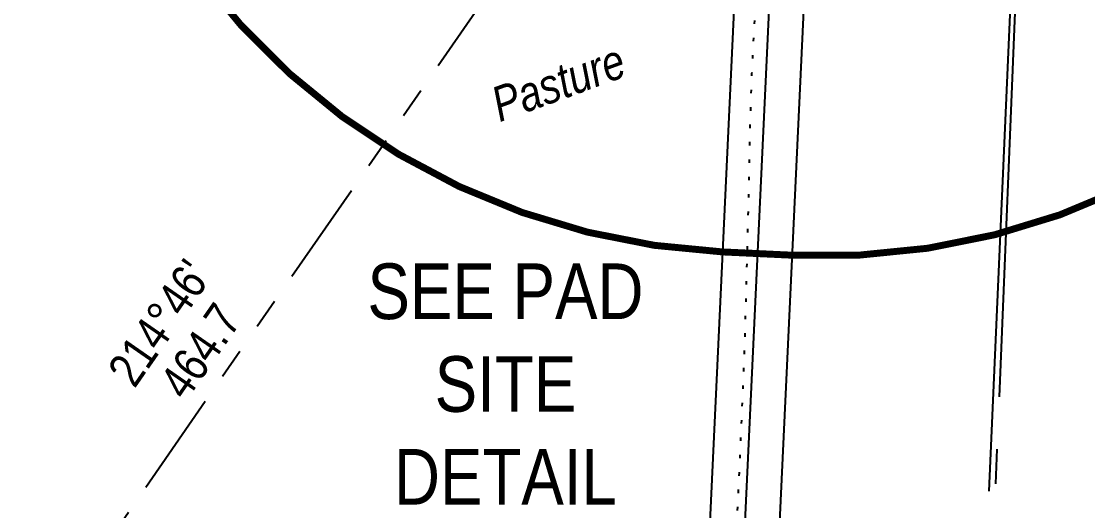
# Model space of a CAD drawing. Extents: x 300929 to 311962, y 5794822 to 5810027.
# Drawn here: x 305316.2 to 305623.1, y 5805504.8 to 5805645.5 of the extents above; entities that cross this region are included whole.
import ezdxf
from ezdxf.enums import TextEntityAlignment as Align

# ---------------------------------------------------------------- set-up
doc = ezdxf.new("R2010")
doc.units = 0
doc.header["$LTSCALE"] = 5
for name, pattern in [('foc-BUFFER', [16.75, 15, -1.75]), ('foc-DOT', [1, 0.2, -0.8]), ('foc-DRILLPATH', [14.75, 6, -1.75, 1.75, -1.75, 1.75, -1.75]), ('foc-QUARTERLINE', [33, 25, -3, 2, -3])]:
    doc.linetypes.add(name, pattern=pattern)
for name, color, linetype in [('AS-DRILL', 8, 'foc-DOT'), ('AS-FENCE', 48, 'foc-FENCE'), ('AUX-BUFFER', 7, 'foc-BUFFER'), ('L-BD', 7, 'Continuous'), ('L-DETAIL-T', 3, 'Continuous'), ('L-QSEC', 8, 'foc-QUARTERLINE'), ('P-PDRILLPATH', 12, 'foc-DRILLPATH')]:
    doc.layers.add(name, color=color, linetype=linetype)
doc.layers.add('P-Drill-Offset', color=7, linetype='Continuous', plot=False)
doc.layers.add('T-TEXT', color=48, linetype='Continuous', lineweight=18)
doc.styles.add('80CG', font='ARIALN.TTF', dxfattribs={"height": 10})
doc.styles.add('80L', font='ARIALN.TTF', dxfattribs={"height": 10})
doc.styles.add('80LS', font='ARIALNI.TTF', dxfattribs={"height": 10})
doc.styles.add('foc-LtypeFont', font='ARIALN.TTF', dxfattribs={"height": 7.349999999999999})
doc.linetypes.add('foc-FENCE', pattern='A,10,-1,["X",foc-LtypeFont,S=0.2,R=0,X=-0.625,Y=-0.75],-1.239999999999999', length=12.24)

msp = doc.modelspace()

# ---------------------------------------------------------------- linework, layer by layer
at = {"layer": 'AS-DRILL', "flags": 128}
msp.add_lwpolyline([(305540.4361770611, 5805880.244403668), (305540.3439136934, 5805840.665726772), (305540.2451507081, 5805821.464608259), (305539.6104040773, 5805802.374877767), (305538.5298955991, 5805783.402659096), (305537.1421309018, 5805764.252587549), (305535.5189771851, 5805745.221849601), (305533.6984145677, 5805726.008806955), (305531.8557920515, 5805706.996765368), (305530.1411890601, 5805687.679305338), (305528.6774428476, 5805668.632358638), (305527.3736457032, 5805649.578980669), (305526.3756015779, 5805630.413401277), (305525.752896383, 5805611.122959072), (305525.3900084778, 5805591.822250837), (305524.3727659943, 5805553.442505195), (305523.6078800583, 5805534.858189752), (305522.7593358879, 5805515.676682725), (305521.826870498, 5805496.398594899), (305520.802830127, 5805477.334055212), (305519.7384459397, 5805458.261309719), (305518.6781376282, 5805438.787923357), (305517.6801056797, 5805419.622460029), (305516.665679143, 5805400.547630521), (305515.7072045345, 5805381.370470534), (305514.852612529, 5805362.289437655), (305514.0365313376, 5805342.916546562), (305513.3257693874, 5805323.92972869), (305512.6271315085, 5805304.742414922), (305511.9423798842, 5805285.654561643), (305511.3236632807, 5805266.464090939), (305510.7569535557, 5805247.071325732), (305510.2241446897, 5805227.777230225), (305508.9532217279, 5805189.307407551), (305508.2445267485, 5805170.120494762), (305507.7117987794, 5805150.826398209), (305507.4031627291, 5805131.633590976), (305507.0823640534, 5805112.13110449), (305506.6599164354, 5805092.842675408), (305506.1311591594, 5805073.648655622), (305505.3346631528, 5805054.264975183), (305503.5337043004, 5805015.806081508), (305502.7190354079, 5804996.723369196), (305501.9464407051, 5804977.438866329), (305501.3121597966, 5804958.358939392), (305500.743323917, 5804939.166506772), (305500.2866116978, 5804919.769404599), (305499.9280560536, 5804900.578576488), (305499.5930743262, 5804881.476914404), (305499.1985120798, 5804862.387518742), (305498.6097484426, 5804843.195876246), (305497.8171603293, 5804823.912167472), (305497.0785567357, 5804804.726334852), (305496.4119168086, 5804785.337530882), (305495.891036415, 5804766.343336958), (305495.5564063257, 5804747.251576679), (305495.2678065706, 5804728.057989773), (305494.9029086303, 5804708.957514805), (305494.3241066728, 5804689.765371668), (305493.7193019759, 5804670.674376342), (305493.1445237973, 5804651.582195228), (305492.6257105713, 5804632.387683596), (305492.0429763528, 5804613.095689386), (305491.3207968972, 5804593.819116766), (305490.5760989498, 5804574.733651046), (305489.7874936432, 5804555.549911968), (305489.0927672351, 5804536.462361568), (305488.4501337843, 5804517.172736472), (305487.6954354738, 5804498.087667833), (305486.9547602061, 5804479.1020542), (305486.3199602425, 5804460.012249593), (305485.5773899591, 5804440.726574836), (305484.6368263045, 5804421.748859826), (305483.5024312335, 5804402.678794585), (305482.0051907416, 5804383.543102735), (305480.1885390423, 5804364.429831021), (305478.2660136009, 5804345.420973962), (305476.3459222717, 5804326.221916003), (305474.5573770559, 5804306.807398508), (305472.8743009611, 5804287.779059693), (305471.241058373, 5804268.748752525), (305469.7678090951, 5804249.712013358), (305468.4360609287, 5804230.459643977), (305467.2356550969, 5804211.492199688), (305466.1912434321, 5804192.418695585), (305465.5164686471, 5804173.330365397), (305465.1219316757, 5804154.240987101), (305464.6470094109, 5804135.144984874), (305464.1521324635, 5804116.049548838), (305463.7476038228, 5804096.960678377), (305463.2687397894, 5804077.764602326), (305462.9477057901, 5804058.762419705), (305462.9253617923, 5804039.468235296), (305463.191094482, 5804020.37282203), (305463.5966931063, 5804001.271884009), (305464.0587359034, 5803982.078620341), (305464.6909343063, 5803962.888658645), (305465.3814854282, 5803943.906655606), (305465.7413091912, 5803924.407162071), (305465.582583641, 5803905.208356656), (305465.1901841686, 5803885.918886092), (305464.9631929258, 5803866.512627416), (305464.5767959001, 5803847.122801133), (305463.6301444909, 5803828.24546115), (305462.0090219828, 5803809.014555981), (305460.2563849523, 5803789.998886729), (305458.8744651001, 5803771.248886111), (305457.7379634056, 5803752.379047792), (305456.741787771, 5803733.513689524), (305455.7352068202, 5803714.638719642), (305454.7946771529, 5803695.661021088), (305453.848234121, 5803676.283300168), (305452.8898015275, 5803657.10618158), (305451.9912925276, 5803637.926696205), (305451.1367049792, 5803618.845596002), (305450.3759531704, 5803599.860909144), (305449.0118995936, 5803567.389454423), (305448.6463221136, 5803559.407678486)], dxfattribs=at)
at = {"layer": 'AS-FENCE', "flags": 128}
msp.add_lwpolyline([(305600.9738017326, 5805654.048243325), (305594.6362687806, 5805510.399797549)], dxfattribs=at)
at = {"layer": 'AUX-BUFFER', "color": 251, "linetype": 'foc-BUFFER', "const_width": 1.999858420000008, "flags": 128}
msp.add_lwpolyline([(305556.7739794366, 5805977.773983219), (305536.7972053866, 5805978.716687047, 0.4142135623730949), (305327.606825919, 5805788.379987643, 0.414213562373095), (305517.9435253228, 5805579.189608176), (305537.9202993738, 5805578.246904348, 0.4142135623730951), (305747.1106788404, 5805768.583603752, 0.4142135623730951)], format="xyb", close=True, dxfattribs=at)
at = {"layer": 'L-QSEC', "flags": 128}
msp.add_lwpolyline([(305642.9306716098, 5806651.579795463), (305577.3684457532, 5805040.404842994)], dxfattribs=at)
at = {"layer": 'P-Drill-Offset'}
for p, q in [((305527.3703653546, 5805778.953147612), (305493.0050747793, 5805044.347296053)), ((305537.3587523802, 5805778.481795697), (305502.9936526887, 5805043.880024548)), ((305547.3471394057, 5805778.010443783), (305512.9822305982, 5805043.412753042))]:
    msp.add_line(p, q, dxfattribs=at)
at = {"layer": 'P-PDRILLPATH'}
msp.add_lwpolyline([(305537.3587523802, 5805778.481795697), (305272.4300000007, 5805396.75), (305147.82, 5801938.940000013)], dxfattribs=at)

# ---------------------------------------------------------------- texts
at = {"layer": 'L-BD', "style": '80L'}
for s, p in [("214°46'", (305355.9988815163, 5805558.815191172)), ('464.7', (305367.7049130332, 5805550.690994135))]:
    msp.add_text(s, height=9.999292100000007, rotation=55.23865441310139, dxfattribs=at).set_placement(p, align=Align.MIDDLE_CENTER)
at = {"layer": 'L-DETAIL-T', "insert": (305455.5461931247, 5805541.202129392), "char_height": 15.9988673600001, "width": 109.4673935015404, "attachment_point": 5, "style": '80CG'}
msp.add_mtext('SEE PAD SITE DETAIL', dxfattribs=at)
at = {"layer": 'T-TEXT', "style": '80LS'}
msp.add_text('Pasture', height=9.999292100000051, rotation=20.00000000000104, dxfattribs=at).set_placement((305470.7328685655, 5805627.908347795), align=Align.MIDDLE_CENTER)

doc.saveas('drawing.dxf')
